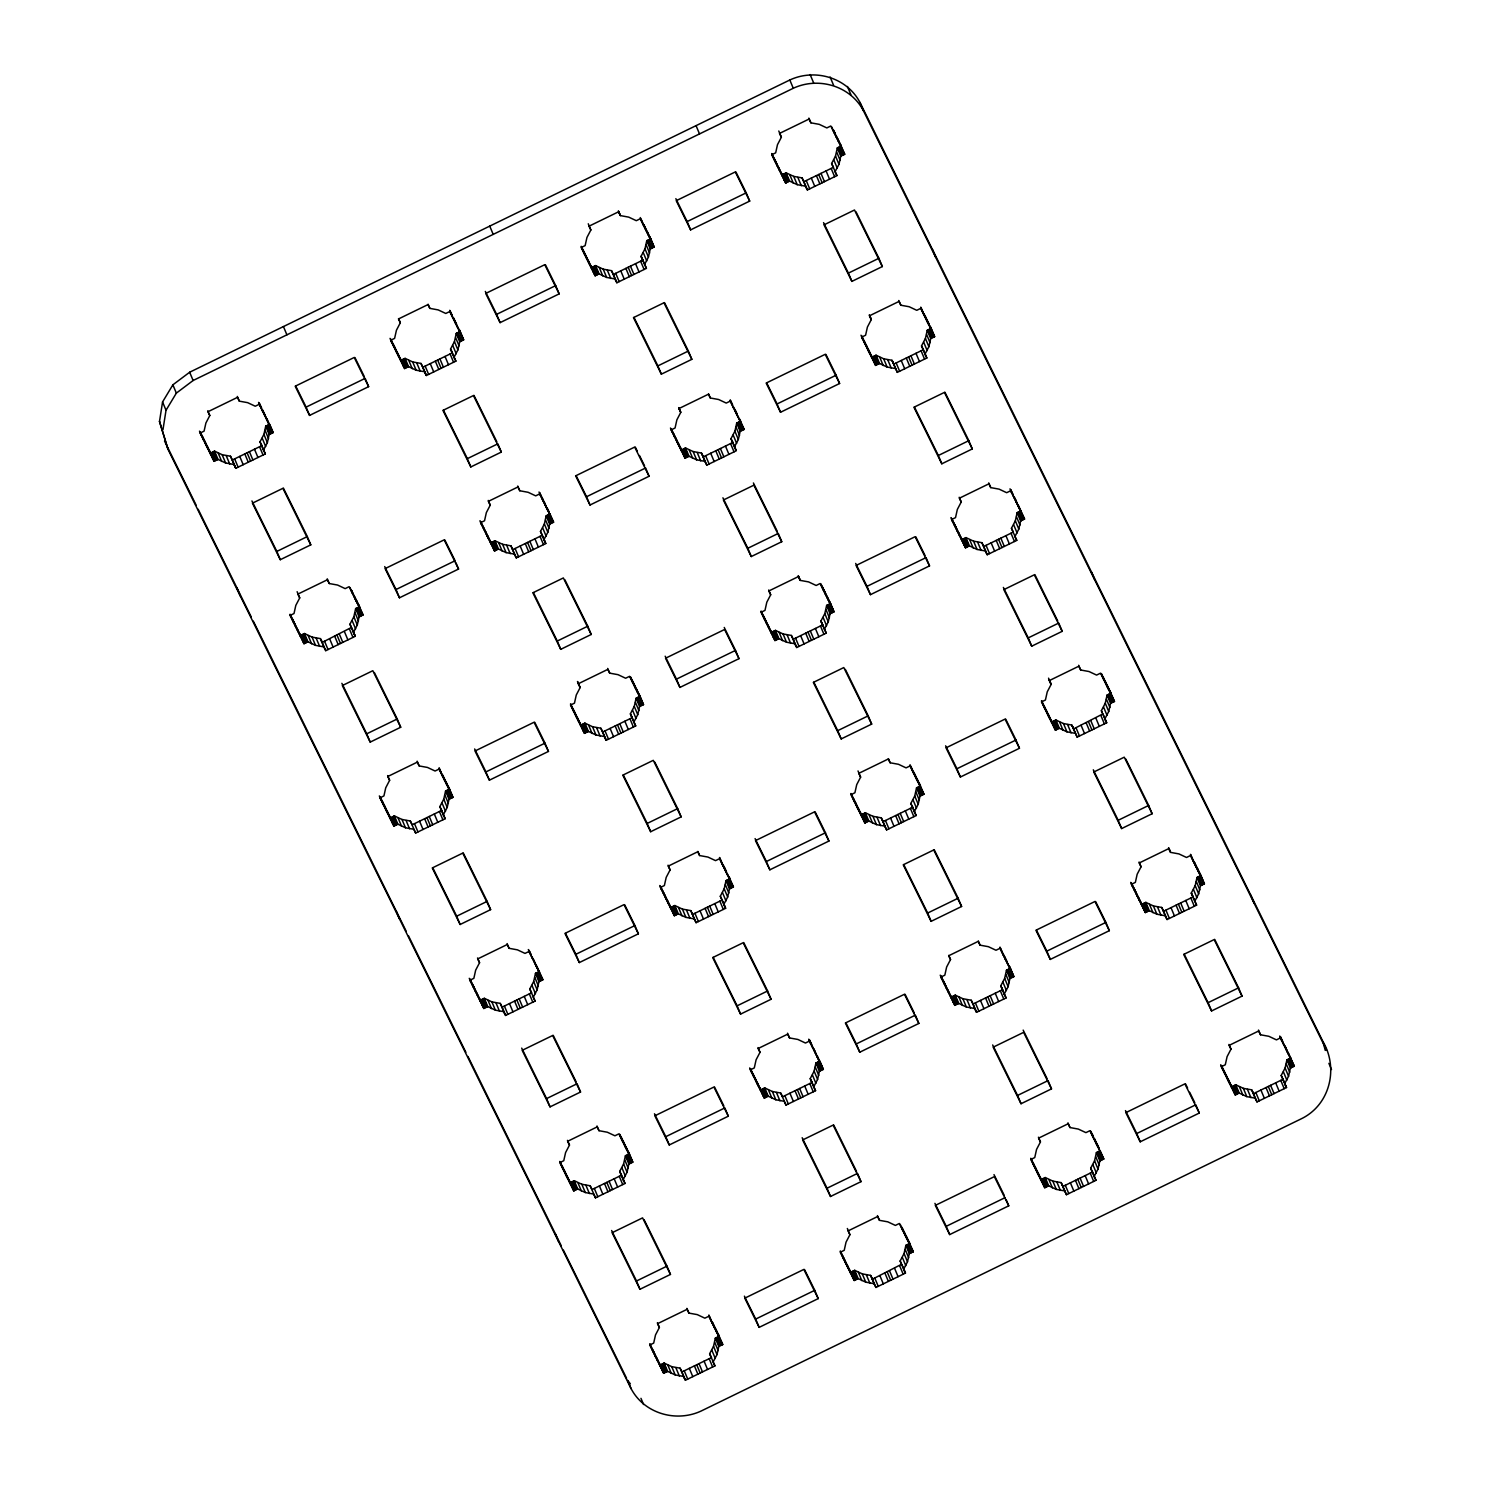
<?xml version="1.0" encoding="UTF-8"?>
<svg xmlns="http://www.w3.org/2000/svg" width="1491" height="1491" viewBox="0 0 1491 1491"><rect width="100%" height="100%" fill="white"/><g stroke="black" fill="none" stroke-linecap="round" stroke-linejoin="round"><path stroke-width="1.5" d="M263.777 450.711L260.012 441.839L263.907 434.366L265.715 426.221L269.666 424.301L273.133 432.576L269.181 434.496L267.374 442.641L263.478 450.114L265.342 453.898L235.802 468.286L233.938 464.502L225.607 462.974L218.021 459.414L214.555 451.121L210.604 453.059L214.07 461.334L218.021 459.414M354.97 635.706L349.938 624.226L353.833 616.752L355.641 608.608L359.592 606.688L354.504 596.381M293.541 622.53L290.074 614.236L300.53 635.446L304.481 633.526L307.947 641.801L315.533 645.361L323.864 646.889L325.728 650.672L355.268 636.284L353.404 632.501L357.3 625.027L359.107 616.901L355.641 608.608M454.289 357.933L450.543 349.062L454.438 341.588L456.246 333.444L460.197 331.524L459.116 329.325L462.583 337.6M408.553 366.637L404.601 368.575L401.135 360.282L405.086 358.362L408.553 366.637L416.138 370.215L424.469 371.725L426.333 375.508L455.873 361.139L454.01 357.355L457.905 349.882L459.713 341.737L456.246 333.444M443.61 815.484L439.845 806.612L443.759 799.139L445.567 790.994L449.518 789.074L442.547 774.947L447.095 785.44M397.873 824.188L393.922 826.126L390.456 817.832L394.407 815.912L397.873 824.188L405.459 827.766L413.79 829.276L415.654 833.059L445.175 818.689L443.312 814.906L447.207 807.432L449.033 799.288L445.567 790.994M544.867 541.624L540.469 531.448L544.364 523.975L546.172 515.83L550.123 513.91M484.072 529.752L480.605 521.477L491.061 542.668L495.012 540.748L498.479 549.023L506.064 552.602L514.395 554.112L516.259 557.895L545.799 543.525L543.917 539.742L547.831 532.268L549.639 524.124L546.172 515.83M599.084 273.878L595.133 275.798L591.666 267.504L595.617 265.584L599.084 273.878L606.669 277.438L615 278.966L616.864 282.75L646.404 268.361L641.074 256.303L644.969 248.811L646.777 240.685L650.728 238.746L643.758 224.619L648.324 235.112M487.781 1006.574L483.83 1008.512L480.363 1000.219L484.333 998.299L487.781 1006.574L495.366 1010.153L503.697 1011.662L505.579 1015.446L535.101 1001.076L529.771 988.999L533.666 981.525L535.474 973.381L539.444 971.461M644.541 264.578L648.436 257.104L650.244 248.96L646.777 240.685M535.101 1001.076L533.238 997.293L537.133 989.819L538.941 981.674L535.474 973.381M634.141 722.725L630.376 713.854L634.271 706.361L636.098 698.235L640.049 696.297L630.395 676.728M588.405 731.429L584.453 733.348L580.987 725.055L584.938 723.135L588.405 731.429L595.99 734.988L604.321 736.517L606.185 740.3L635.706 725.912L633.843 722.129L637.738 714.655L639.564 706.51L636.098 698.235M735.38 448.866L730.981 438.689L734.895 431.216L736.703 423.071L740.654 421.152M623.443 1180.276L619.697 1171.404L623.592 1163.931L625.4 1155.786L629.351 1153.848L619.697 1134.278M674.603 436.975L671.136 428.7L681.592 449.909L685.543 447.971L689.01 456.265L696.595 459.824L704.926 461.353L706.79 465.136L736.312 450.748L734.448 446.965L738.343 439.491L740.17 431.346L736.703 423.071M563.3 1169.689L559.833 1161.414L570.289 1182.605L574.24 1180.686L577.707 1188.979L585.292 1192.539L593.623 1194.067L595.487 1197.851L625.027 1183.463L623.163 1179.679L627.059 1172.206L628.867 1164.061L625.4 1155.786M789.615 181.101L785.664 183.02L782.197 174.745L786.148 172.826L789.615 181.101L797.2 184.66L805.531 186.189L807.395 189.972L836.936 175.584L831.605 163.525L835.5 156.052L837.308 147.907L841.259 145.988L836.171 135.681M725.334 907.702L720.302 896.24L724.197 888.766L726.005 880.622L729.956 878.702L728.875 876.484L733.423 886.977L729.472 888.897L727.664 897.042L723.769 904.515L725.632 908.299L696.092 922.687L694.228 918.903L685.897 917.375L678.312 913.815L674.845 905.522L670.894 907.46L660.438 886.25L663.905 894.525M836.936 175.584L835.053 171.8L838.967 164.327L840.775 156.182L837.308 147.907M778.917 638.651L774.966 640.571L771.499 632.296L775.469 630.376L778.917 638.651L786.503 642.211L794.852 643.739L796.716 647.523L826.238 633.135L820.907 621.076L824.803 613.602L826.629 605.458L830.58 603.538L820.926 583.95M667.633 1371.366L663.681 1373.286L660.215 1365.01L664.166 1363.072L667.633 1371.366L675.218 1374.926L683.549 1376.454L685.413 1380.237L714.953 1365.849L709.623 1353.791L713.518 1346.317L715.326 1338.172L719.277 1336.253L712.307 1322.107L716.854 1332.6M824.374 629.351L828.269 621.877L830.077 613.733L826.629 605.458M714.953 1365.849L713.071 1362.066L716.985 1354.592L718.792 1346.448L715.326 1338.172M925.911 356.088L921.513 345.912L925.408 338.438L927.234 330.294L931.185 328.374L930.086 326.156L933.552 334.45M813.974 1087.498L810.228 1078.627L814.123 1071.153L815.931 1063.008L819.882 1061.089L823.349 1069.364L819.398 1071.284L817.59 1079.428L813.695 1086.902L815.558 1090.685L786.018 1105.073L784.154 1101.29L775.823 1099.762L768.238 1096.202L764.771 1087.927L760.82 1089.846L764.287 1098.122L768.238 1096.202M865.134 344.216L861.668 335.922L872.123 357.132L876.074 355.212L883.66 358.772L891.991 360.3L897.321 372.359L926.843 357.989L924.979 354.206L928.874 346.713L930.701 338.587L927.234 330.294M915.232 813.639L910.833 803.463L914.729 795.989L916.536 787.844L920.487 785.925L913.517 771.798M854.436 801.767L850.97 793.473L861.425 814.682L865.376 812.763L868.843 821.038L876.428 824.616L884.759 826.126L886.623 829.909L916.164 815.54L914.3 811.756L918.195 804.264L920.003 796.138L916.536 787.844M969.448 545.874L965.497 547.812L962.03 539.518L965.982 537.599L969.448 545.874L977.034 549.452L985.365 550.962L987.228 554.745L1016.769 540.376L1011.438 528.299L1015.334 520.825L1017.142 512.68L1021.093 510.761M905.186 1272.494L900.135 1261.013L904.049 1253.54L905.857 1245.395L909.808 1243.475L901.757 1227.13L906.304 1237.623M1016.769 540.376L1014.905 536.592L1018.8 529.119L1020.608 520.974L1017.142 512.68M843.757 1259.317L840.29 1251.024L850.746 1272.233L854.697 1270.313L858.164 1278.588L865.749 1282.167L874.08 1283.676L875.944 1287.46L905.466 1273.09L903.602 1269.307L907.497 1261.815L909.324 1253.689L905.857 1245.395M1004.505 994.721L1000.759 985.849L1004.654 978.376L1006.462 970.231L1010.413 968.311L1009.332 966.112L1012.78 974.387M958.769 1003.424L954.818 1005.363L951.351 997.069L955.302 995.149L958.769 1003.424L966.354 1007.003L974.685 1008.512L976.549 1012.296L1006.09 997.926L1004.207 994.143L1008.121 986.669L1009.929 978.525L1006.462 970.231M1105.763 720.861L1101.364 710.704L1105.26 703.212L1107.068 695.086L1111.019 693.147L1101.364 673.578M1044.967 708.989L1041.501 700.714L1051.956 721.905L1055.908 719.985L1063.493 723.545L1071.824 725.073L1077.154 737.132L1106.695 722.762L1104.831 718.979L1108.726 711.505L1110.534 703.361L1107.068 695.086M1095.065 1178.412L1090.667 1168.254L1094.562 1160.762L1096.388 1152.636L1100.339 1150.698M1034.288 1166.54L1030.821 1158.265L1041.277 1179.456L1045.228 1177.536L1048.695 1185.83L1056.28 1189.389L1064.611 1190.899L1066.475 1194.701L1095.997 1180.313L1094.133 1176.529L1098.028 1169.056L1099.855 1160.911L1096.388 1152.636M1149.3 910.666L1145.349 912.585L1141.882 904.31L1145.833 902.372L1149.3 910.666L1156.886 914.225L1165.216 915.754L1167.08 919.537L1196.602 905.149L1191.272 893.09L1195.186 885.617L1196.993 877.472L1200.945 875.552L1193.974 861.407L1198.522 871.9M1194.738 901.365L1198.634 893.892L1200.46 885.747L1196.993 877.472M1285.596 1085.653L1281.198 1075.477L1285.093 1068.003L1286.919 1059.859L1290.871 1057.939M1224.819 1073.781L1221.353 1065.487L1231.79 1086.697L1235.759 1084.777L1239.207 1093.052L1246.793 1096.612L1255.124 1098.14L1257.006 1101.924L1286.528 1087.535L1284.664 1083.752L1288.559 1076.278L1290.367 1068.134L1286.919 1059.859M159.5 421.45L162.556 401.974L172.881 384.827L189.655 372.228L789.82 79.992C814.943 68.269 846.832 77.457 859.934 102.394L1323.02 1041.706C1338.713 1068.451 1329.935 1104.906 1301.345 1118.772L701.18 1411.008C676.057 1422.731 644.168 1413.543 631.066 1388.606L167.98 449.294L159.5 421.45L167.98 449.294M162.966 429.725L166.023 410.267L176.348 393.121L193.122 380.503L793.287 88.267C818.41 76.563 850.299 85.733 863.401 110.688L1326.487 1049.981M207.771 410.789L209.802 415.523L205.907 422.997L204.081 431.141L200.129 433.061L214.07 461.334M398.6 318.608L400.334 322.746L396.438 330.238L394.612 338.364L390.661 340.302L404.601 368.575M297.119 591.703L299.728 597.91L295.814 605.383L294.007 613.528L290.055 615.448L303.996 643.721L307.947 641.801M588.255 223.78L590.865 229.987L586.951 237.46L585.143 245.605L581.192 247.525L595.133 275.798M488.228 500.417L490.241 505.151L486.346 512.624L484.538 520.769L480.587 522.689L494.527 550.962L498.479 549.023M387.623 775.581L389.636 780.296L385.74 787.788L383.933 795.914L379.981 797.853L393.922 826.126M778.787 131.003L781.377 137.209L777.482 144.683L775.674 152.828L771.723 154.747L785.664 183.02M679.039 408.236L680.772 412.373L676.877 419.847L675.069 427.992L671.118 429.911L685.059 458.184L689.01 456.265M579.235 685.636L577.502 681.499L580.167 687.537L576.271 695.011L574.464 703.156L570.513 705.075L584.453 733.348M477.53 957.967L479.562 962.701L475.666 970.175L473.858 978.32L469.907 980.239L483.83 1008.512M869.57 315.458L871.303 319.596L867.408 327.069L865.6 335.214L861.649 337.152L875.59 365.407L879.541 363.487L887.126 367.047L895.457 368.575M768.666 590.026L770.698 594.76L766.803 602.234L764.995 610.378L761.044 612.298L774.966 640.571M668.061 865.19L670.093 869.924L666.197 877.398L664.371 885.542L660.42 887.462L674.361 915.735L678.312 913.815M567.456 1140.354L569.487 1145.088L565.592 1152.562L563.766 1160.706L559.815 1162.626L573.755 1190.899L577.707 1188.979M959.198 497.267L961.229 502.001L957.334 509.475L955.526 517.619L951.556 519.539L965.497 547.812M858.015 770.94L860.624 777.146L856.729 784.639L854.902 792.765L850.951 794.703L864.892 822.957L868.843 821.038M757.987 1047.577L760.019 1052.311L756.105 1059.784L754.297 1067.929L750.346 1069.848L764.287 1098.122M657.382 1322.741L659.395 1327.475L655.5 1334.948L653.692 1343.093L649.741 1345.012L663.681 1373.286M1048.546 678.163L1051.155 684.388L1047.241 691.861L1045.433 700.006L1041.482 701.926L1055.423 730.199L1059.374 728.279L1066.96 731.839L1075.291 733.348M948.798 955.396L950.531 959.552L946.636 967.025L944.828 975.17L940.877 977.09L954.818 1005.363M847.335 1228.491L849.926 1234.697L846.031 1242.189L844.223 1250.315L840.272 1252.254L854.213 1280.508L858.164 1278.588M1139.049 862.04L1141.062 866.774L1137.167 874.248L1135.359 882.392L1131.408 884.312L1145.349 912.585M1038.444 1137.204L1040.457 1141.938L1036.562 1149.412L1034.754 1157.556L1030.803 1159.476L1044.744 1187.749L1048.695 1185.83M1228.957 1044.427L1230.988 1049.161L1227.093 1056.634L1225.285 1064.779L1221.334 1066.699L1235.256 1094.972L1239.207 1093.052M309.569 415.411L306.102 407.118L365.165 378.36L368.631 386.654L309.569 415.411L295.181 386.225L354.243 357.467L368.631 386.654M555.696 285.601L559.162 293.876L500.1 322.634L496.633 314.359L555.696 285.601L545.408 264.746M746.227 192.824L749.693 201.099L690.613 229.875L687.165 221.581L746.227 192.824L735.939 171.987M459.713 341.737L463.664 339.799L460.197 331.524M650.244 248.96L654.195 247.04L650.728 238.746M840.775 156.182L844.726 154.263L840.178 143.77M235.802 468.286L232.354 459.992L261.876 445.623L260.012 441.839M426.333 375.508L422.866 367.233L452.407 352.845L450.543 349.062M307.314 536.574L310.78 544.867L280.289 559.703L276.823 551.428L307.314 536.574L283.42 488.116M470.821 466.944L467.354 458.65L497.845 443.815L501.311 452.09L470.821 466.944L442.939 410.398L473.43 395.562L501.311 452.09M688.376 351.037L691.843 359.331L661.352 374.166L657.885 365.891L688.376 351.037L664.483 302.58M878.907 258.278L882.355 266.554L851.883 281.389L848.416 273.114L878.907 258.278L856.002 211.834M455.948 562.834L458.557 569.04L399.476 597.798L396.028 589.523L455.09 560.746L444.803 539.91M590.007 505.02L586.541 496.745L645.622 467.988L649.07 476.263L590.007 505.02L575.619 475.853L634.681 447.076L649.07 476.263M836.134 375.21L839.601 383.504L780.538 412.261L777.072 403.968L836.134 375.21L825.865 354.373M359.107 616.901L363.059 614.963L358.511 604.47M549.639 524.124L553.59 522.204L549.899 513.78M740.17 431.346L744.121 429.427L739.555 418.934M930.701 338.587L934.652 336.649L931.185 328.374M351.503 627.413L322.261 642.397L320.397 638.614L312.066 637.086L304.481 633.526M397.24 718.979L400.706 727.254L370.215 742.108L366.749 733.814L397.24 718.979L374.334 672.534M587.771 626.201L591.219 634.476L560.746 649.33L557.28 641.037L587.771 626.201L564.865 579.757M751.278 556.553L747.811 548.278L778.283 533.424L781.75 541.718L751.278 556.553L723.396 500.025L753.887 485.171L781.75 541.718M968.815 440.665L972.281 448.94L941.809 463.794L938.342 455.5L968.815 440.665L944.921 392.189M544.998 743.152L548.464 751.427L489.402 780.184L485.936 771.909L544.998 743.152L534.729 722.296M735.529 650.374L738.996 658.649L679.933 687.426L676.467 679.132L735.529 650.374L724.235 627.45M870.464 594.648L866.998 586.354L926.06 557.597L929.527 565.89L870.464 594.648L856.076 565.462L915.139 536.704L929.527 565.89M449.033 799.288L452.984 797.35L449.518 789.074M639.564 706.51L643.516 704.591L640.049 696.297M830.077 613.733L834.028 611.813L830.58 603.538M1020.608 520.974L1024.559 519.054L1018.409 505.319M606.185 740.3L602.718 732.006L632.24 717.637L630.376 713.854M487.147 901.365L490.614 909.64L460.141 924.495L456.675 916.201L487.147 901.365L463.254 852.908M677.678 808.588L681.145 816.882L650.672 831.717L647.206 823.442L677.678 808.588L654.791 762.143M868.209 715.829L871.676 724.104L841.185 738.94L837.718 730.665L868.209 715.829L845.322 669.384M1031.716 646.181L1028.25 637.887L1058.74 623.052L1062.207 631.327L1031.716 646.181L1003.853 589.635L1034.325 574.799L1062.207 631.327M634.924 925.538L638.39 933.813L579.328 962.571L575.861 954.296L634.924 925.538L624.654 904.683M825.455 832.761L828.921 841.054L769.859 869.812L766.393 861.518L825.455 832.761L815.186 811.924M1015.986 740.002L1019.453 748.277L960.39 777.035L956.924 768.76L1015.986 740.002L1005.698 719.147M538.941 981.674L542.892 979.755L536.741 966.019M920.003 796.138L923.954 794.2L919.407 783.707M1110.534 703.361L1114.485 701.441L1109.938 690.948M720.302 896.24L722.166 900.024L692.644 914.393L690.762 910.61L682.431 909.1L674.845 905.522M550.049 1106.881L546.582 1098.587L577.073 1083.752L580.539 1092.027L550.049 1106.881L522.185 1050.335L552.658 1035.5L580.539 1092.027M767.604 990.975L771.071 999.268L740.58 1014.104L737.113 1005.829L767.604 990.975L743.711 942.517M958.135 898.216L961.602 906.491L931.111 921.345L927.644 913.051L958.135 898.216L934.242 849.74M1148.666 805.438L1152.133 813.732L1121.642 828.567L1118.175 820.292L1148.666 805.438L1125.761 758.994M669.254 1144.976L665.787 1136.682L724.85 1107.925L728.316 1116.2L669.254 1144.976L654.866 1115.79L713.928 1087.032L728.316 1116.2M859.767 1052.199L856.319 1043.924L915.381 1015.147L918.847 1023.441L859.767 1052.199L845.378 1023.012L904.459 994.255L918.847 1023.441M1105.893 922.389L1109.36 930.664L1050.298 959.421L1046.831 951.146L1105.893 922.389L1095.624 901.533M628.867 1164.061L632.818 1162.141L629.351 1153.848M1009.929 978.525L1013.88 976.605L1010.413 968.311M1200.46 885.747L1204.411 883.828L1200.945 875.552M976.549 1012.296L973.083 1004.021L1002.623 989.633L1000.759 985.849M666.999 1266.139L670.465 1274.432L639.974 1289.268L636.508 1280.993L666.999 1266.139L644.093 1219.694M830.506 1196.49L827.039 1188.215L857.53 1173.38L860.997 1181.655L830.506 1196.49L802.624 1139.963L833.115 1125.109L860.997 1181.655M1021.037 1103.731L1017.57 1095.438L1048.061 1080.602L1051.509 1088.877L1021.037 1103.731L993.155 1047.185L1023.646 1032.35L1051.509 1088.877M1238.574 987.825L1242.04 996.118L1211.568 1010.954L1208.101 1002.679L1238.574 987.825L1214.68 939.367M814.757 1290.311L818.224 1298.605L759.161 1327.363L755.695 1319.069L814.757 1290.311L804.488 1269.475M1006.164 1199.621L1008.755 1205.828L949.692 1234.585L946.226 1226.31L1005.288 1197.553M1140.224 1141.808L1136.757 1133.533L1195.819 1104.775L1199.286 1113.05L1140.224 1141.808L1125.835 1112.64L1184.898 1083.882L1199.286 1113.05M718.792 1346.448L722.744 1344.528L718.196 1334.035M909.324 1253.689L913.275 1251.75L908.709 1241.257M1099.855 1160.911L1103.806 1158.992L1100.116 1150.567M1290.367 1068.134L1294.318 1066.214L1288.168 1052.478M901.72 1264.2L872.477 1279.185L870.614 1275.401L862.283 1273.873L854.697 1270.313M781.377 137.209L779.513 133.426L809.054 119.056L810.918 122.84L819.249 124.349L826.834 127.928L830.785 125.989L844.726 154.263M786.148 172.826L793.734 176.385L802.065 177.895L803.929 181.678L833.469 167.309L831.605 163.525M590.865 229.987L589.001 226.203L618.523 211.815L620.386 215.599L628.717 217.127L636.303 220.687L640.254 218.767L654.195 247.04M595.617 265.584L603.203 269.163L611.534 270.672L613.397 274.456L642.938 260.086L641.074 256.303M871.303 319.596L869.439 315.812L898.98 301.443L900.844 305.226L909.175 306.736L916.76 310.314L920.711 308.395L934.652 336.649M400.334 322.746L398.47 318.962L427.992 304.593L429.855 308.376L438.186 309.904L445.772 313.464L449.723 311.544L463.664 339.799M405.086 358.362L412.672 361.922L421.002 363.45L422.866 367.233M680.772 412.373L678.908 408.59L708.449 394.202L710.312 397.985L718.643 399.513L726.229 403.073L730.18 401.154L744.121 429.427M685.543 447.971L693.129 451.549L701.46 453.059L703.323 456.842L732.864 442.473L730.981 438.689M961.229 502.001L959.365 498.218L988.887 483.83L990.751 487.613L999.1 489.141L1006.667 492.701L1010.637 490.781L1024.559 519.054M209.802 415.523L207.939 411.74L237.46 397.37L239.324 401.154L247.655 402.663L255.241 406.223L259.21 404.303L273.133 432.576M965.982 537.599L973.567 541.158L981.898 542.687L983.78 546.47L1013.302 532.082L1011.438 528.299M214.555 451.121L222.14 454.699L230.471 456.209L232.354 459.992M490.241 505.151L488.377 501.367L517.917 486.979L519.781 490.763L528.112 492.291L535.698 495.851L539.649 493.931L553.59 522.204M495.012 540.748L502.597 544.308L510.928 545.836L512.792 549.62L542.333 535.232L540.469 531.448M770.698 594.76L768.834 590.976L798.356 576.607L800.238 580.39L808.569 581.9L816.155 585.478L820.106 583.54L834.028 611.813M775.469 630.376L783.055 633.936L791.386 635.446L793.249 639.248L822.771 624.859L820.907 621.076M1051.155 684.388L1049.291 680.604L1078.813 666.216L1080.677 669.999L1089.008 671.528L1096.593 675.088L1100.544 673.168L1114.485 701.441M299.728 597.91L297.846 594.126L327.386 579.757L329.25 583.54L337.581 585.05L345.166 588.628L349.118 586.69L363.059 614.963M580.167 687.537L578.303 683.754L607.843 669.366L609.707 673.149L618.038 674.678L625.624 678.237L629.575 676.318L643.516 704.591M584.938 723.135L592.523 726.713L600.854 728.223L602.718 732.006M860.624 777.146L858.76 773.363L888.282 758.994L890.146 762.777L898.477 764.287L906.062 767.865L910.013 765.945L923.954 794.2M865.376 812.763L872.962 816.322L881.293 817.851L883.157 821.634L912.697 807.246L910.833 803.463M1141.062 866.774L1139.199 862.991L1168.739 848.603L1170.603 852.386L1178.934 853.914L1186.519 857.474L1190.47 855.554L1204.411 883.828M389.636 780.296L387.772 776.513L417.312 762.143L419.176 765.927L427.507 767.455L435.092 771.015L439.044 769.095L452.984 797.35M1145.833 902.372L1153.419 905.95L1161.75 907.46L1163.614 911.243L1193.154 896.874L1191.272 893.09M394.407 815.912L401.992 819.472L410.323 821.001L412.187 824.784L441.709 810.396L439.845 806.612M670.093 869.924L668.229 866.141L697.751 851.752L699.614 855.554L707.945 857.064L715.531 860.624L719.501 858.704L733.423 886.977M950.531 959.552L948.667 955.768L978.208 941.38L980.072 945.164L988.403 946.692L995.988 950.252L999.939 948.332L1013.88 976.605M955.302 995.149L962.888 998.709L971.219 1000.237L973.083 1004.021M1230.988 1049.161L1229.124 1045.377L1258.646 1031.008L1260.529 1034.791L1268.86 1036.301L1276.445 1039.879L1280.396 1037.941L1294.318 1066.214M479.562 962.701L477.698 958.918L507.22 944.53L509.102 948.313L517.433 949.842L525.018 953.401L528.97 951.482L542.892 979.755M1235.759 1084.777L1243.345 1088.337L1251.676 1089.846L1253.54 1093.63L1283.061 1079.26L1281.198 1075.477M484.333 998.299L491.9 1001.859L500.249 1003.387L502.113 1007.17L531.635 992.782L529.771 988.999M760.019 1052.311L758.136 1048.527L787.677 1034.158L789.54 1037.941L797.871 1039.451L805.457 1043.029L809.408 1041.091L823.349 1069.364M764.771 1087.927L772.357 1091.487L780.688 1093.015L782.551 1096.798L812.092 1082.41L810.228 1078.627M1040.457 1141.938L1038.593 1138.155L1068.134 1123.767L1069.998 1127.55L1078.328 1129.078L1085.914 1132.638L1089.865 1130.718L1103.806 1158.992M1045.228 1177.536L1052.814 1181.096L1061.145 1182.624L1063.008 1186.407L1092.53 1172.038L1090.667 1168.254M569.487 1145.088L567.624 1141.305L597.145 1126.916L599.009 1130.7L607.34 1132.228L614.926 1135.788L618.877 1133.868L632.818 1162.141M574.24 1180.686L581.825 1184.264L590.156 1185.774L592.02 1189.557L621.561 1175.188L619.697 1171.404M849.926 1234.697L848.062 1230.914L877.603 1216.544L879.466 1220.328L887.797 1221.837L895.383 1225.416L899.334 1223.496L913.275 1251.75M659.395 1327.475L657.531 1323.691L687.071 1309.322L688.935 1313.105L697.266 1314.615L704.852 1318.174L708.803 1316.255L722.744 1344.528M664.166 1363.072L671.751 1366.651L680.082 1368.16L681.946 1371.944L711.487 1357.574L709.623 1353.791M630.376 1383.853L627.599 1380.312L631.066 1388.606M835.389 134.06L833.208 129.642L836.675 137.917M924.215 314.247L929.284 324.553M1013.041 494.416L1010.656 489.57L1014.104 497.845M1015.222 498.833L1023.944 519.353M1282.8 1041.594L1280.415 1036.73L1283.881 1045.023M1034.847 574.594L1057.753 621.039M882.355 266.554L854.492 210.007L824.001 224.861L851.883 281.389M921.513 345.912L923.376 349.695L893.855 364.084L891.991 360.3M972.281 448.94L944.418 392.413L913.927 407.248L941.809 463.794M1101.364 710.704L1102.296 712.586M1152.133 813.732L1124.251 757.186L1093.76 772.021L1121.642 828.567M1242.04 996.118L1214.177 939.572L1183.686 954.426L1211.568 1010.954M1071.824 725.073L1073.688 728.857L1102.93 713.891L1106.695 722.762M823.535 222.625L848.416 273.114M914.449 407.043L938.342 455.5M1003.368 587.417L1028.25 637.887M1093.294 769.803L1118.175 820.292M1184.208 954.203L1208.101 1002.679M782.197 174.745L771.742 153.536L775.208 161.829M962.03 539.518L951.575 518.328L955.041 526.603M1141.882 904.31L1131.427 883.101L1134.893 891.376M915.791 536.76L925.035 555.528M1185.55 1083.938L1187.6 1088.095M1189.65 1092.269L1194.794 1102.688M749.693 201.099L735.305 171.931L676.243 200.689L690.613 229.875M839.601 383.504L825.213 354.318L766.15 383.075L780.538 412.261M1019.453 748.277L1005.064 719.091L946.002 747.848L960.39 777.035M1109.36 930.664L1094.972 901.477L1035.91 930.254L1050.298 959.421M675.852 198.657L687.165 221.581M766.803 383.131L777.072 403.968M855.685 563.43L866.998 586.354M945.611 745.817L956.924 768.76M1036.562 930.291L1046.831 951.146M1125.463 1110.609L1136.757 1133.533M641.074 219.177L646.143 230.695M732.603 404.806L730.199 399.942L733.665 408.217M737.169 414.069L734.765 409.224L738.231 417.499M910.833 766.337L916.984 780.073M1004.543 956.383L1006.928 961.248M1090.685 1131.129L1093.369 1136.571M1099.24 1148.499L1094.45 1138.77L1097.916 1147.064M753.402 482.954L777.296 531.411M1023.161 1030.113L1047.055 1078.589M691.843 359.331L663.961 302.785L633.47 317.62L661.352 374.166M871.676 724.104L843.794 667.558L813.322 682.412L841.185 738.94M961.602 906.491L933.72 849.963L903.229 864.799L931.111 921.345M633.992 317.415L657.885 365.891M722.911 497.789L747.811 548.278M813.825 682.207L837.718 730.665M903.751 864.594L927.644 913.051M992.671 1044.967L1017.57 1095.438M591.666 267.504L581.21 246.313L584.677 254.588M771.499 632.296L761.062 611.086L764.529 619.38M951.351 997.069L940.896 975.878L944.362 984.153M635.334 447.132L637.384 451.307M639.453 455.482L644.578 465.9M905.093 994.311L914.337 1013.079M993.994 1174.61L1004.263 1195.465M559.162 293.876L544.774 264.69L485.712 293.447L500.1 322.634M738.996 658.649L724.607 629.482L665.545 658.239L679.933 687.426M828.921 841.054L814.533 811.868L755.471 840.626L769.859 869.812M1008.755 1205.828L994.367 1176.641L935.304 1205.399L949.692 1234.585M485.32 291.416L496.633 314.359M576.271 475.909L586.541 496.745M665.172 656.208L676.467 679.132M755.08 838.594L766.393 861.518M846.031 1023.068L856.319 1043.924M934.932 1203.367L946.226 1226.31M452.146 315.179L449.742 310.314L453.208 318.608M454.326 319.596L456.712 324.46M547.439 508.468L549.042 511.711M723.005 864.556L726.471 871.62M811.831 1044.744L809.427 1039.879L812.893 1048.173M814.011 1049.161L822.734 1069.662M817.198 1055.628L822.268 1067.165M473.952 395.357L496.838 441.802M833.637 1124.904L856.524 1171.348M900.135 1261.013L901.067 1262.914M591.219 634.476L563.356 577.949L532.865 592.784L560.746 649.33M681.145 816.882L653.282 760.335L622.791 775.171L650.672 831.717M771.071 999.268L743.189 942.722L712.717 957.576L740.58 1014.104M443.461 410.193L467.354 458.65M533.387 592.579L557.28 641.037M623.313 774.966L647.206 823.442M713.22 957.371L737.113 1005.829M802.158 1137.726L827.039 1188.215M401.135 360.282L390.679 339.072L394.146 347.366M580.987 725.055L570.531 703.864L573.998 712.139M760.82 1089.846L750.364 1068.637L753.831 1076.931M354.895 357.523L364.139 376.272M714.562 1087.088L723.825 1105.837M458.557 569.04L444.169 539.854L385.107 568.611L399.476 597.798M548.464 751.427L534.076 722.24L475.014 750.998L489.402 780.184M638.39 933.813L624.002 904.646L564.94 933.403L579.328 962.571M818.224 1298.605L803.835 1269.419L744.773 1298.176L759.161 1327.363M295.814 386.281L306.102 407.118M384.715 566.58L396.028 589.523M474.641 748.967L485.936 771.909M565.592 933.459L575.861 954.296M654.474 1113.758L665.787 1136.682M744.4 1296.145L755.695 1319.069M261.615 407.956L259.229 403.092L262.677 411.367M263.795 412.373L272.518 432.875M266.982 418.841L272.052 430.377M531.374 955.116L528.988 950.27L532.455 958.545M533.554 959.533L539.425 972.672M553.18 1035.294L576.085 1081.739M310.78 544.867L282.899 488.321L252.426 503.175L280.289 559.703M349.938 624.226L350.87 626.127M400.706 727.254L372.825 670.708L342.334 685.562L370.215 742.108M490.614 909.64L462.75 853.113L432.26 867.948L460.141 924.495M670.465 1274.432L642.584 1217.886L612.093 1232.722L639.974 1289.268M251.942 500.939L276.823 551.428M341.868 683.325L366.749 733.814M432.781 867.743L456.675 916.201M521.701 1048.117L546.582 1098.587M611.627 1230.504L636.508 1280.993M210.604 453.059L200.148 431.85L203.615 440.125M390.456 817.832L380 796.623L383.467 804.916M480.363 1000.219L469.926 979.028L473.392 987.303M660.215 1365.01L649.759 1343.801L653.226 1352.076M164.513 441.019L196.104 505.095M198.135 509.232L251.252 616.939M253.302 621.113L406.316 931.502M408.385 935.658L465.882 1052.311M467.95 1056.485L561.361 1245.954M563.393 1250.092L626.574 1378.243M1328.891 1063.344L1331.5 1069.55M1250.669 894.935L1254.136 903.229M1091.487 572.059L1094.953 580.334M1290.852 1059.15L1284.981 1046.011L1288.448 1054.286M1290.237 1058.237L1293.703 1066.512M1283.676 1043.663L1287.367 1052.087M1279.744 1036.021L1281.477 1040.159M1288.895 1058.89L1292.343 1067.183M1287.534 1059.561L1291.001 1067.836M1286.267 1063.978L1289.734 1072.271M1285.093 1068.003L1288.559 1076.278M1283.397 1071.843L1286.863 1080.136M1199.845 873.335L1203.312 881.61M1197.459 868.47L1203.796 884.126M1196.341 867.482L1190.489 854.343L1193.956 862.618M1198.969 876.503L1202.436 884.797M1282.782 1078.664L1286.528 1087.535M1197.608 877.174L1201.075 885.449M1280.75 1080.379L1284.217 1088.672M932.304 249.165L935.752 257.44M1196.36 881.591L1199.826 889.885M1258.497 1030.057L1260.529 1034.791M1195.186 885.617L1198.634 893.892M1275.681 1082.857L1279.148 1091.132M1193.471 889.456L1196.938 897.75M1107.533 686.084L1111 694.377M1105.148 681.219L1108.614 689.513M1110.404 693.445L1113.87 701.739M1102.967 676.802L1107.515 687.295M1101.439 674.025L1104.03 680.231M1109.043 694.116L1112.51 702.391M1191.57 893.668L1196.602 905.149M859.934 102.394L863.401 110.688M1107.683 694.769L1111.149 703.062M1270.612 1085.318L1274.078 1093.611M1190.843 897.992L1194.31 906.267M1168.869 848.249L1170.603 852.386M1106.434 699.204L1109.9 707.48M1168.571 847.671L1170.305 851.808M1268.301 1086.454L1271.767 1094.729M847.447 86.478L850.914 94.753M1105.26 703.212L1108.726 711.505M1265.989 1087.573L1269.456 1095.848M1185.755 900.471L1189.222 908.746M1103.564 707.069L1107.03 715.345M1014.141 496.633L1018.688 507.126M1013.917 496.484L1016.508 502.709M1009.985 488.843L1011.718 492.981M1019.117 511.73L1022.584 520.005M1260.92 1090.051L1264.387 1098.327M1017.775 512.382L1021.223 520.676M1180.686 902.931L1184.152 911.225M1100.917 715.605L1104.384 723.88M1016.508 516.818L1019.974 525.093M1078.664 665.266L1080.677 669.999M1178.375 904.049L1181.841 912.343M1255.832 1092.512L1259.299 1100.805M830.096 76.954L833.562 85.229M1015.334 520.825L1018.8 529.119M1176.064 905.186L1179.53 913.461M1252.608 1091.747L1257.006 1101.924M1251.676 1089.846L1255.422 1098.737M1095.848 718.066L1099.314 726.359M1013.638 524.683L1017.104 532.958M927.7 321.31L931.167 329.586M925.296 316.446L928.763 324.721M930.57 328.672L934.037 336.966M927.682 322.522L920.73 307.165L924.196 315.458M1247.445 1089.362L1250.893 1097.637M929.21 329.343L932.676 337.618M1170.994 907.646L1174.461 915.94M927.849 329.996L931.316 338.271M1090.76 720.544L1094.226 728.819M1010.991 533.219L1014.458 541.494M1243.345 1088.337L1246.793 1096.612M988.738 482.879L990.751 487.613M926.601 334.431L930.049 342.706M1088.467 721.663L1091.915 729.956M1165.925 910.125L1169.391 918.4M1239.431 1086.79L1242.879 1095.084M925.408 338.438L928.874 346.713M1086.156 722.8L1089.623 731.075M1163.315 910.666L1167.08 919.537M1161.75 907.46L1166.148 917.636M1005.922 535.679L1009.388 543.973M1235.126 1085.075L1238.592 1093.35M923.712 342.296L927.178 350.571M837.774 138.924L841.241 147.199M840.644 146.286L844.111 154.561M1233.784 1085.728L1237.232 1094.021M834.289 131.842L838.837 142.335M810.135 74.55L813.601 82.825M831.68 126.847L834.27 133.072M1157.519 906.975L1160.986 915.25M839.284 146.938L842.75 155.232M1081.068 725.26L1084.535 733.553M1232.423 1086.399L1235.89 1094.674M923.097 349.099L926.843 357.989M1230.709 1084.479L1235.256 1094.972M1228.323 1079.633L1231.771 1087.908M1225.919 1074.769L1229.385 1083.044M837.923 147.609L841.39 155.884M1223.738 1070.352L1228.286 1080.845M1000.852 538.158L1004.319 546.433M1220.682 1064.779L1222.415 1068.917M921.084 350.814L924.55 359.107M1153.419 905.95L1156.886 914.225M836.675 152.026L840.141 160.32M898.812 300.492L900.844 305.226M998.541 539.276L1002.008 547.57M1075.999 727.738L1079.465 736.014M1149.505 904.403L1152.972 912.697M835.5 156.052L838.967 164.327M996.23 540.394L999.697 548.688M1072.122 725.67L1077.154 737.132M915.996 353.292L919.462 361.567M1145.218 902.67L1148.685 910.964M833.804 159.891L837.271 168.185M1143.858 903.341L1147.324 911.616M1049.124 679.654L1050.857 683.791M1067.593 724.57L1071.06 732.864M1142.497 903.993L1145.964 912.287M991.161 542.873L994.627 551.148M1140.783 902.092L1144.249 910.386M1138.397 897.228L1141.864 905.522M1134.912 890.164L1139.459 900.657M1133.812 887.965L1137.279 896.24M910.926 355.771L914.393 364.046M1130.756 882.374L1132.489 886.53M1063.493 723.545L1066.96 731.839M831.158 168.427L834.625 176.721M808.886 118.106L810.918 122.84M908.615 356.889L912.082 365.165M986.073 545.352L989.539 553.627M1059.579 722.017L1063.046 730.292M906.304 358.008L909.771 366.301M789.82 79.992L793.287 88.267M983.482 545.874L987.228 554.745M981.898 542.687L986.297 552.863M826.089 170.906L829.536 179.181M1055.908 719.985L1059.374 728.279M1055.293 720.283L1058.759 728.577M1053.932 720.954L1057.399 729.229M977.667 542.184L981.134 550.477M1052.571 721.607L1056.038 729.9M901.235 360.487L904.702 368.762M1050.875 719.706L1055.423 730.199M1048.471 714.841L1051.938 723.135M1046.086 709.977L1049.534 718.271M1043.905 705.56L1048.453 716.053M821.001 173.366L824.467 181.66M973.567 541.158L977.034 549.452M818.689 174.503L822.156 182.778M896.166 362.947L899.632 371.24M969.653 539.63L973.12 547.905M816.397 175.621L819.864 183.896M892.27 360.878L897.321 372.359M965.367 537.897L968.833 546.191M964.006 538.568L967.473 546.843M869.29 314.862L871.024 319.018M887.76 359.797L891.227 368.072M962.664 539.22L966.112 547.495M811.309 178.1L814.776 186.375M960.95 537.319L964.416 545.594M958.545 532.455L962.012 540.73M955.06 525.391L959.626 535.884M953.979 523.173L957.446 531.467M950.923 517.601L952.656 521.738M883.66 358.772L887.126 367.047M806.24 180.56L809.706 188.854M879.746 357.244L883.212 365.519M803.63 181.101L807.395 189.972M802.065 177.895L806.463 188.071M876.074 355.212L879.541 363.487M875.459 355.51L878.926 363.785M874.099 356.163L877.565 364.456M797.834 177.41L801.301 185.685M872.738 356.834L876.205 365.109M871.024 354.933L875.59 365.407M868.638 350.068L872.105 358.343M866.234 345.204L869.7 353.497M864.053 340.787L868.619 351.28M860.997 335.214L862.73 339.352M793.734 176.385L797.2 184.66M789.82 174.838L793.287 183.132M785.533 173.124L789 181.399M784.173 173.776L787.639 182.07M782.812 174.447L786.279 182.722M781.116 172.527L784.564 180.821M778.712 167.682L782.179 175.957M775.227 160.599L779.774 171.092M774.146 158.4L777.612 166.675M696.055 125.654L699.521 133.929M1096.854 1143.634L1100.321 1151.928M1099.724 1150.996L1103.172 1159.29M1092.269 1134.353L1096.836 1144.846M1090.741 1131.576L1093.35 1137.782M1098.364 1151.667L1101.83 1159.942M1097.003 1152.319L1100.47 1160.613M1095.755 1156.755L1099.202 1165.03M1094.562 1160.762L1098.028 1169.056M1092.866 1164.62L1096.332 1172.895M1007.804 963.316L1013.265 976.903M1007.991 964.677L999.958 947.12L1003.424 955.396M1003.219 954.035L1005.829 960.26M1008.438 969.28L1011.904 977.556M1092.251 1171.441L1095.997 1180.313M1007.077 969.933L1010.544 978.226M1090.238 1173.156L1093.686 1181.431M1005.829 974.368L1009.295 982.644M1067.966 1122.816L1069.998 1127.55M1004.654 978.376L1008.121 986.669M1085.15 1175.616L1088.616 1183.91M1002.958 982.234L1006.406 990.509M917.002 778.861L920.469 787.136M914.617 773.997L918.083 782.272M919.872 786.223L923.339 794.517M910.032 764.715L913.498 773.009M918.512 786.894L921.978 795.169M1001.691 987.75L1006.09 997.926M917.151 787.546L920.618 795.84M1080.08 1178.095L1083.547 1186.37M1000.312 990.77L1003.778 999.045M915.903 791.982L919.369 800.257M978.338 941.026L980.072 945.164M1077.769 1179.213L1081.236 1187.507M914.729 795.989L918.195 804.264M1075.458 1180.35L1078.925 1188.625M995.243 993.23L998.69 1001.523M913.032 799.847L916.499 808.122M829.481 601.32L832.947 609.614M827.095 596.475L833.413 612.111M823.61 589.392L828.157 599.885M822.51 587.193L825.977 595.468M820.982 584.397L823.591 590.622M828.605 604.489L832.053 612.782M1070.389 1182.81L1073.855 1191.104M912.399 806.65L916.164 815.54M827.244 605.16L830.711 613.435M990.154 995.708L993.621 1003.983M910.386 808.364L913.853 816.658M825.977 609.577L829.443 617.87M888.412 758.639L890.146 762.777M987.843 996.827L991.31 1005.12M1065.32 1185.289L1068.786 1193.564M824.803 613.602L828.269 621.877M985.551 997.945L988.999 1006.239M1062.077 1184.525L1066.475 1194.701M1061.145 1182.624L1064.891 1191.495M905.317 810.843L908.783 819.118M823.107 617.442L826.573 625.735M738.026 416.138L740.636 422.363M740.039 421.45L743.506 429.725M733.46 406.875L737.15 415.299M1056.914 1182.121L1060.381 1190.414M738.679 422.102L742.145 430.396M980.463 1000.424L983.93 1008.699M821.206 621.672L826.238 633.135M737.318 422.773L740.785 431.048M900.229 813.322L903.695 821.597M820.46 625.978L823.927 634.271M1052.814 1181.096L1056.28 1189.389M798.505 576.234L800.238 580.39M736.069 427.19L739.536 435.484M798.207 575.656L799.94 579.794M897.936 814.44L901.403 822.715M975.394 1002.903L978.86 1011.178M1048.9 1179.567L1052.366 1187.842M734.895 431.216L738.343 439.491M895.625 815.558L899.092 823.852M971.219 1000.237L976.251 1011.718M815.391 628.457L818.857 636.732M1044.613 1177.834L1048.061 1186.128M733.181 435.055L736.647 443.349M649.647 236.547L653.114 244.822M647.243 231.683L653.58 247.338M1043.253 1178.505L1046.719 1186.78M640.273 217.556L643.739 225.831M966.988 999.734L970.455 1008.028M648.753 239.716L652.219 247.991M890.556 818.037L894.004 826.312M1041.892 1179.157L1045.359 1187.451M732.566 441.876L736.032 450.152M1040.178 1177.256L1044.744 1187.749M1037.792 1172.392L1041.258 1180.686M1035.388 1167.528L1038.854 1175.821M647.392 240.386L650.859 248.662M1033.207 1163.11L1037.773 1173.603M810.321 630.917L813.788 639.21M730.553 443.591L734.019 451.866M962.888 998.709L966.354 1007.003M646.143 244.804L649.61 253.097M708.579 393.848L710.312 397.985M808.01 632.054L811.477 640.329M885.468 820.497L888.934 828.791M958.974 997.181L962.44 1005.456M644.969 248.811L648.436 257.104M805.699 633.172L809.166 641.447M882.225 819.733L886.623 829.909M881.293 817.851L885.058 826.722M725.465 446.07L728.931 454.345M954.687 995.448L958.154 1003.741M643.273 252.669L646.74 260.944M953.327 996.118L956.793 1004.394M877.062 817.348L880.529 825.623M951.966 996.771L955.433 1005.064M800.63 635.651L804.096 643.926M641.354 256.881L646.404 268.361M950.252 994.87L953.718 1003.145M947.866 990.005L951.333 998.28M944.381 982.942L948.928 993.435M943.3 980.724L946.748 989.018M720.395 448.53L723.862 456.824M940.225 975.151L941.958 979.289M640.627 261.205L644.093 269.48M872.962 816.322L876.428 824.616M618.653 211.461L620.386 215.599M618.374 210.865L620.107 215.021M718.084 449.667L721.551 457.942M795.542 638.111L799.008 646.404M869.048 814.794L872.515 823.069M715.773 450.785L719.24 459.06M792.951 638.651L796.716 647.523M791.386 635.446L795.784 645.622M635.557 263.665L639.024 271.958M864.761 813.061L868.228 821.336M863.401 813.713L866.867 822.007M787.155 634.961L790.603 643.236M710.704 453.245L714.17 461.539M862.04 814.384L865.507 822.659M860.344 812.483L864.892 822.957M857.94 807.619L861.407 815.894M855.554 802.754L859.021 811.048M853.374 798.337L857.921 808.83M630.469 266.144L633.936 274.419M783.055 633.936L786.503 642.211M628.177 267.262L631.625 275.555M705.634 455.724L709.101 463.999M779.141 632.389L782.589 640.683M625.866 268.399L629.332 276.674M702.391 454.96L706.79 465.136M701.46 453.059L705.206 461.93M774.835 630.674L778.302 638.949M773.494 631.327L776.941 639.62M678.759 407.639L680.492 411.777M697.229 452.574L700.695 460.849M772.133 631.998L775.6 640.273M620.778 270.859L624.244 279.152M770.418 630.078L773.885 638.372M768.033 625.232L771.481 633.507M764.548 618.15L769.095 628.643M763.448 615.951L766.914 624.226M693.129 451.549L696.595 459.824M615.708 273.338L619.175 281.613M689.215 450.002L692.681 458.296M613.118 273.859L616.864 282.75M611.534 270.672L615.932 280.848M684.928 448.288L688.395 456.563M683.568 448.94L687.034 457.215M607.303 270.169L610.77 278.463M682.207 449.611L685.674 457.886M680.492 447.691L685.059 458.184M678.107 442.827L681.573 451.121M675.703 437.981L679.169 446.256M673.522 433.564L678.088 444.057M670.465 427.992L672.199 432.129M603.203 269.163L606.669 277.438M599.289 267.616L602.755 275.91M595.002 265.883L598.469 274.176M593.642 266.554L597.108 274.829M592.281 267.206L595.748 275.5M590.585 265.305L594.052 273.58M588.181 260.44L591.647 268.734M584.696 253.377L589.243 263.87M583.615 251.178L587.081 259.453M489.738 226.11L493.204 234.385M906.323 1236.412L909.79 1244.687M903.919 1231.547L907.385 1239.822M909.193 1243.774L912.66 1252.067M900.21 1224.335L902.819 1230.56M907.833 1244.445L911.299 1252.72M906.472 1245.097L909.939 1253.391M905.223 1249.533L908.69 1257.808M904.049 1253.54L907.497 1261.815M902.335 1257.398L905.801 1265.673M813.788 1049.012L817.478 1057.436M812.688 1046.812L815.297 1053.019M808.774 1039.171L810.508 1043.309M817.907 1062.039L821.373 1070.333M901.999 1264.797L905.466 1273.09M816.546 1062.71L820.013 1070.985M815.931 1063.008L819.398 1071.284M899.707 1265.915L903.173 1274.209M815.297 1067.127L818.764 1075.421M877.435 1215.594L879.466 1220.328M814.123 1071.153L817.59 1079.428M894.619 1268.394L898.085 1276.669M812.427 1074.992L815.894 1083.286M727.347 873.689L729.938 879.914M724.086 866.774L727.552 875.049M729.341 879L732.808 887.275M726.452 872.85L719.519 857.493L722.967 865.768M727.981 879.653L731.447 887.946M811.16 1080.509L815.558 1090.685M726.62 880.324L730.087 888.599M889.549 1270.872L893.016 1279.148M726.005 880.622L729.472 888.897M809.781 1083.528L813.247 1091.822M725.371 884.741L728.838 893.034M787.528 1033.207L789.54 1037.941M887.238 1271.991L890.705 1280.266M724.197 888.766L727.664 897.042M884.927 1273.109L888.394 1281.403M804.711 1086.007L808.178 1094.282M722.501 892.606L725.968 900.899M638.949 694.098L642.416 702.373M636.564 689.233L642.882 704.889M633.079 682.17L637.626 692.663M631.979 679.952L635.446 688.246M630.451 677.175L633.06 683.381M638.073 697.266L641.54 705.541M879.858 1275.588L883.324 1283.863M722.166 900.024L725.632 908.299M636.713 697.937L640.179 706.212M799.623 1088.467L803.09 1096.761M719.855 901.142L723.321 909.417M635.464 702.354L638.912 710.648M697.881 851.398L699.614 855.554M797.331 1089.604L800.779 1097.879M874.788 1278.048L878.255 1286.342M634.271 706.361L637.738 714.655M795.02 1090.722L798.486 1098.997M871.545 1277.284L875.944 1287.46M870.614 1275.401L874.36 1284.273M714.785 903.621L718.252 911.896M632.575 710.219L636.042 718.494M550.104 515.122L539.667 492.72L543.134 500.995M544.252 501.982L547.7 510.276M549.508 514.209L552.975 522.502M542.072 497.565L546.619 508.058M539.015 491.993L540.748 496.13M866.383 1274.898L869.849 1283.192M548.148 514.88L551.614 523.155M789.932 1093.201L793.398 1101.476M631.308 715.736L635.706 725.912M546.787 515.532L550.254 523.826M709.716 906.081L713.164 914.374M629.947 718.755L633.395 727.03M862.283 1273.873L865.749 1282.167M545.538 519.968L549.005 528.243M607.676 668.415L609.707 673.149M707.405 907.218L710.872 915.493M784.862 1095.661L788.329 1103.955M858.369 1272.345L861.835 1280.62M544.364 523.975L547.831 532.268M705.094 908.336L708.56 916.611M780.688 1093.015L786.018 1105.073M624.859 721.215L628.326 729.509M854.082 1270.612L857.549 1278.887M542.668 527.833L546.116 536.108M457.588 326.529L463.049 340.116M852.722 1271.264L856.188 1279.558M457.793 327.89L453.227 317.397L455.612 323.472M776.457 1092.512L779.923 1100.787M458.222 332.493L461.688 340.768M851.361 1271.935L854.828 1280.21M700.025 910.796L703.491 919.09M542.034 534.654L545.799 543.525M849.646 1270.034L854.213 1280.508M847.261 1265.169L850.727 1273.444M456.861 333.145L460.328 341.439M843.776 1258.106L848.323 1268.599M619.79 723.694L623.257 731.988M842.676 1255.888L846.143 1264.182M772.357 1091.487L775.823 1099.762M540.022 536.369L543.488 544.644M455.612 337.581L459.079 345.856M517.75 486.029L519.781 490.763M617.479 724.812L620.946 733.106M694.936 913.275L698.403 921.55M768.443 1089.958L771.909 1098.233M454.438 341.588L457.905 349.882M615.168 725.949L618.635 734.224M691.694 912.511L696.092 922.687M690.762 910.61L694.526 919.481M534.952 538.829L538.4 547.122M764.156 1088.225L767.623 1096.5M452.742 345.446L456.209 353.721M762.796 1088.877L766.262 1097.171M686.531 910.125L689.998 918.4M761.435 1089.548L764.902 1097.823M610.099 728.409L613.565 736.703M451.475 350.963L455.873 361.139M759.739 1087.629L763.206 1095.922M757.335 1082.783L760.801 1091.058M754.949 1077.918L758.397 1086.193M752.769 1073.501L757.316 1083.994M529.864 541.308L533.331 549.583M749.712 1067.929L751.445 1072.066M450.096 353.963L453.562 362.257M682.431 909.1L685.897 917.375M428.122 304.239L429.855 308.376M527.553 542.426L531.02 550.719M605.029 730.888L608.496 739.163M678.517 907.553L681.983 915.847M525.261 543.544L528.709 551.838M600.854 728.223L605.886 739.704M445.026 356.442L448.493 364.736M674.23 905.838L677.697 914.113M672.87 906.491L676.336 914.766M596.624 727.738L600.09 736.014M671.509 907.162L674.976 915.437M520.173 546.023L523.639 554.298M669.813 905.242L674.361 915.735M667.409 900.378L670.875 908.671M663.924 893.314L668.49 903.807M439.938 358.921L443.405 367.196M662.843 891.115L666.309 899.39M659.786 885.542L661.519 889.68M592.523 726.713L595.99 734.988M437.646 360.039L441.112 368.314M515.103 548.502L518.57 556.777M588.61 725.166L592.076 733.46M435.335 361.157L438.801 369.451M511.86 547.719L516.259 557.895M510.928 545.836L514.693 554.708M584.323 723.433L587.771 731.727M582.962 724.104L586.429 732.379M506.698 545.333L510.164 553.627M581.602 724.756L585.068 733.05M430.265 363.636L433.713 371.911M579.887 722.855L583.354 731.13M577.502 717.991L580.968 726.285M574.016 710.927L578.564 721.42M572.917 708.728L576.383 717.003M502.597 544.308L506.064 552.602M425.177 366.096L428.644 374.39M498.684 542.78L502.15 551.055M421.002 363.45L426.053 374.912M494.397 541.047L497.864 549.34M493.036 541.718L496.503 549.993M416.772 362.947L420.238 371.24M491.676 542.37L495.142 550.664M489.961 540.469L494.527 550.962M487.576 535.604L491.042 543.88M485.171 530.74L488.638 539.034M483.009 526.323L487.557 536.816M479.934 520.75L481.668 524.888M412.672 361.922L416.138 370.215M408.758 360.393L412.224 368.668M404.471 358.66L407.938 366.935M403.11 359.312L406.577 367.606M401.75 359.983L405.217 368.258M400.054 358.082L403.521 366.357M397.65 353.218L401.116 361.493M394.164 346.154L398.731 356.647M393.084 343.936L396.55 352.23M390.027 338.364L391.76 342.501M715.792 1329.171L722.129 1344.826M714.692 1328.183L708.821 1315.043L712.288 1323.318M717.301 1337.203L720.768 1345.497M715.941 1337.874L719.408 1346.149M714.692 1342.291L718.159 1350.585M713.518 1346.317L716.985 1354.592M711.822 1350.156L715.27 1358.45M283.439 326.566L286.906 334.841M628.27 1151.648L631.737 1159.923M625.866 1146.784L629.332 1155.078M623.48 1141.92L626.947 1150.213M628.736 1154.164L632.203 1162.44M621.3 1137.503L625.847 1147.995M619.771 1134.726L622.362 1140.932M627.376 1154.817L630.842 1163.092M626.015 1155.488L629.482 1163.763M709.176 1358.692L712.642 1366.986M686.904 1308.371L688.935 1313.105M624.766 1159.905L628.233 1168.198M623.592 1163.931L627.059 1172.206M704.087 1361.171L707.554 1369.446M621.896 1167.77L625.363 1176.045M538.81 971.759L542.277 980.053M532.25 957.185L537.021 967.827M528.317 949.543L530.05 953.681M537.468 972.43L540.916 980.705M620.629 1173.287L625.027 1183.463M536.108 973.083L539.574 981.376M699.018 1363.631L702.485 1371.925M619.25 1176.306L622.716 1184.581M534.84 977.518L538.307 985.793M596.996 1125.966L599.009 1130.7M696.707 1364.768L700.174 1373.043M533.666 981.525L537.133 989.819M694.415 1365.886L697.863 1374.162M614.18 1178.785L617.647 1187.06M531.97 985.383L535.437 993.658M448.418 786.875L451.885 795.15M446.033 782.011L449.499 790.286M448.903 789.373L452.369 797.666M444.914 781.023L439.062 767.865L442.529 776.159M447.542 790.044L451.009 798.319M689.327 1368.347L692.793 1376.64M446.182 790.696L449.648 798.99M609.092 1181.245L612.559 1189.538M529.324 993.919L532.79 1002.194M444.933 795.132L448.4 803.407M507.07 943.579L509.102 948.313M606.8 1182.363L610.266 1190.657M684.257 1370.825L687.724 1379.1M443.759 799.139L447.207 807.432M604.489 1183.5L607.955 1191.775M681.648 1371.366L685.413 1380.237M680.082 1368.16L684.481 1378.336M524.254 996.379L527.721 1004.673M442.044 802.997L445.511 811.272M356.107 599.624L359.573 607.899M357.188 603.035L351.541 590.343L356.088 600.836M358.977 606.986L362.443 615.261M350.012 587.547L352.603 593.772M675.852 1367.676L679.318 1375.951M357.616 607.638L361.083 615.932M599.419 1185.96L602.867 1194.254M440.777 808.513L445.175 818.689M356.256 608.309L359.722 616.584M519.185 998.858L522.651 1007.133M439.416 811.533L442.883 819.808M671.751 1366.651L675.218 1374.926M355.007 612.745L358.474 621.02M417.145 761.193L419.176 765.927M516.874 999.976L520.34 1008.27M594.331 1188.439L597.798 1196.714M667.838 1365.104L671.304 1373.397M353.833 616.752L357.3 625.027M514.563 1001.095L518.029 1009.388M590.156 1185.774L595.487 1197.851M434.328 813.993L437.795 822.286M663.551 1363.389L667.017 1371.664M352.137 620.591L355.603 628.885M662.19 1364.041L665.657 1372.316M262.714 410.155L267.262 420.648M262.491 410.025L265.081 416.231M258.558 402.384L260.291 406.521M585.926 1185.289L589.392 1193.564M267.69 425.252L271.157 433.546M660.83 1364.712L664.296 1372.987M509.493 1003.573L512.96 1011.849M351.801 628.009L355.268 636.284M659.115 1362.793L662.582 1371.086M656.73 1357.928L660.196 1366.222M266.33 425.923L269.796 434.198M653.244 1350.865L657.792 1361.358M652.163 1348.665L655.611 1356.94M265.715 426.221L269.181 434.496M429.259 816.472L432.725 824.747M581.825 1184.264L585.292 1192.539M349.49 629.127L352.957 637.421M265.081 430.34L268.548 438.634M327.237 578.806L329.25 583.54M426.948 817.59L430.414 825.865M504.405 1006.052L507.872 1014.327M577.912 1182.717L581.378 1191.011M263.907 434.366L267.374 442.641M424.637 818.708L428.103 827.002M501.815 1006.574L505.579 1015.446M500.249 1003.387L504.648 1013.563M344.421 631.606L347.888 639.881M573.625 1180.984L577.092 1189.278M262.211 438.205L265.678 446.499M572.264 1181.655L575.731 1189.93M496 1002.884L499.466 1011.178M570.904 1182.307L574.37 1190.601M419.567 821.187L423.034 829.462M260.944 443.722L265.342 453.898M569.208 1180.406L573.755 1190.899M566.804 1175.542L570.27 1183.835M564.418 1170.696L567.885 1178.971M562.237 1166.279L566.785 1176.753M339.333 634.085L342.8 642.36M259.564 446.741L263.031 455.035M491.9 1001.859L495.366 1010.153M237.311 396.42L239.324 401.154M337.041 635.203L340.488 643.478M414.498 823.647L417.965 831.941M488.004 1000.331L491.452 1008.606M334.729 636.322L338.196 644.615M410.323 821.001L415.654 833.059M254.495 449.22L257.962 457.495M483.699 998.597L487.166 1006.891M482.357 999.268L485.805 1007.543M406.092 820.497L409.559 828.791M480.997 999.921L484.463 1008.214M329.641 638.8L333.108 647.075M479.282 998.019L482.749 1006.295M476.896 993.155L480.344 1001.43M473.411 986.091L477.959 996.584M249.426 451.68L252.892 459.974M472.312 983.874L475.778 992.167M469.255 978.301L470.988 982.439M401.992 819.472L405.459 827.766M247.115 452.817L250.581 461.092M324.572 641.26L328.039 649.554M398.078 817.944L401.545 826.219M640.962 1398.316L643.553 1404.522M244.804 453.935L248.27 462.21M321.329 640.496L325.728 650.672M320.397 638.614L324.162 647.485M393.792 816.211L397.258 824.486M392.431 816.863L395.898 825.157M316.167 638.111L319.633 646.386M391.071 817.534L394.537 825.809M239.734 456.395L243.201 464.689M389.356 815.633L392.823 823.908M386.97 810.769L390.437 819.044M384.566 805.904L388.033 814.198M382.386 801.487L386.952 811.98M379.329 795.914L381.062 800.052M312.066 637.086L315.533 645.361M234.646 458.874L238.113 467.168M308.152 635.557L311.619 643.832M230.471 456.209L235.522 467.689M555.248 1233.56L558.696 1241.835M303.866 633.824L307.332 642.099M302.505 634.476L305.972 642.77M226.241 455.724L229.707 463.999M301.145 635.147L304.611 643.422M299.449 633.228L303.996 643.721M189.655 372.228L193.122 380.503M297.044 628.382L300.511 636.657M293.559 621.3L298.107 631.793M292.478 619.1L295.945 627.376M222.14 454.699L225.607 462.974M218.226 453.152L221.693 461.446M213.94 451.438L217.406 459.713M212.579 452.09L216.046 460.384M211.219 452.761L214.685 461.036M209.523 450.841L212.989 459.135M207.119 445.977L210.585 454.27M204.733 441.131L208.2 449.406M202.552 436.714L207.1 447.207M199.496 431.141L201.229 435.279M396.047 910.666L399.513 918.941M172.881 384.827L176.348 393.121M162.556 401.974L166.023 410.267M236.864 587.771L240.331 596.065M1323.02 1041.706L1325.257 1050.409"/></g></svg>
